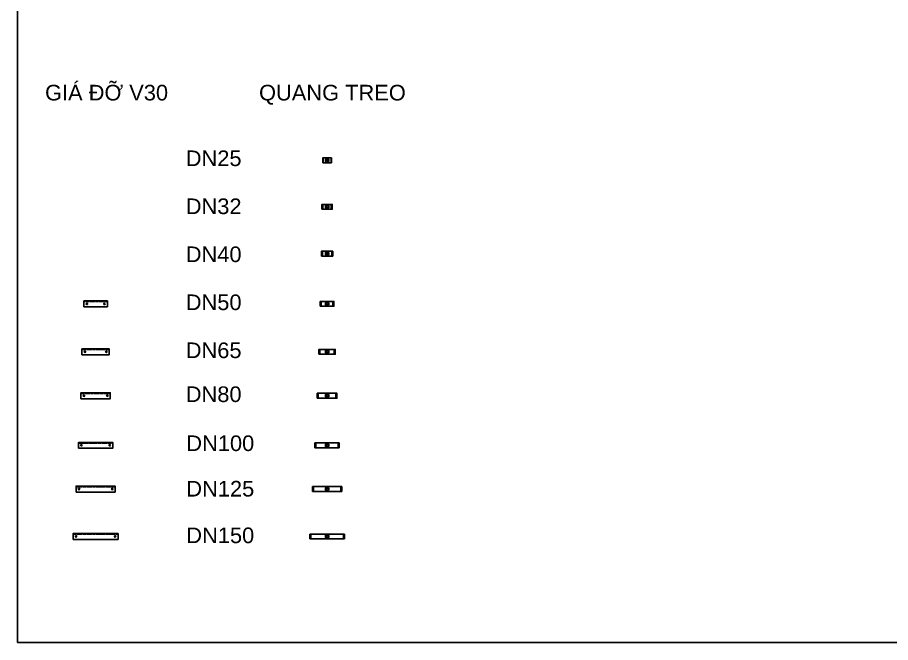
# Model space of a CAD drawing. Header units: millimetres. Extents: x 1218 to 72853, y -34712 to 16286.
# Drawn here: x 58011 to 62481, y 4975 to 8176 of the extents above; entities that cross this region are included whole.
import ezdxf
from ezdxf.enums import TextEntityAlignment as Align

# ---------------------------------------------------------------- set-up
doc = ezdxf.new("R2010")
doc.units = ezdxf.units.MM
doc.set_wipeout_variables(frame=1)
doc.linetypes.add('DASHED', pattern=[0.75, 0.5, -0.25])
doc.styles.get("Standard").update_dxf_attribs({"font": 'arial.ttf'})

# ---------------------------------------------------------------- blocks, each defined once
blk = doc.blocks.new('GIA DO-DN50 PCCC')
at = {"linetype": 'DASHED'}
blk.add_line((-60, 11.4), (60, 11.4), dxfattribs=at)
for p, q in [((-40.5, 0), (-49.5, 0)), ((-45, -4.5), (-45, 4.5)), ((40.5, 0), (49.5, 0)), ((45, -4.5), (45, 4.5))]:
    blk.add_line(p, q)
blk.add_lwpolyline([(-60, -15), (-60, 15), (60, 15), (60, -15)], close=True)
for centre in [(-45, 0), (45, 0)]:
    blk.add_circle(centre, 3.6)
blk = doc.blocks.new('GIA DO-DN65 PCCC')
at = {"linetype": 'DASHED'}
blk.add_line((-70, 11.4), (70, 11.4), dxfattribs=at)
for p, q in [((-50.5, 0), (-59.5, 0)), ((-55, -4.5), (-55, 4.5)), ((50.5, 0), (59.5, 0)), ((55, -4.5), (55, 4.5))]:
    blk.add_line(p, q)
blk.add_lwpolyline([(-70, -15), (-70, 15), (70, 15), (70, -15)], close=True)
for centre in [(-55, 0), (55, 0)]:
    blk.add_circle(centre, 3.6)
blk = doc.blocks.new('GIA DO-DN80 PCCC')
at = {"linetype": 'DASHED'}
blk.add_line((-75, 11.4), (75, 11.4), dxfattribs=at)
for p, q in [((-55.5, 0), (-64.5, 0)), ((-60, -4.5), (-60, 4.5)), ((55.5, 0), (64.5, 0)), ((60, -4.5), (60, 4.5))]:
    blk.add_line(p, q)
blk.add_lwpolyline([(-75, -15), (-75, 15), (75, 15), (75, -15)], close=True)
for centre in [(-60, 0), (60, 0)]:
    blk.add_circle(centre, 3.6)
blk = doc.blocks.new('GIA DO-DN100 PCCC')
at = {"linetype": 'DASHED'}
blk.add_line((-87.5, 11.4), (87.5, 11.4), dxfattribs=at)
for p, q in [((-68, 0), (-77, 0)), ((-72.5, -4.5), (-72.5, 4.5)), ((68, 0), (77, 0)), ((72.5, -4.5), (72.5, 4.5))]:
    blk.add_line(p, q)
blk.add_lwpolyline([(-87.5, -15), (-87.5, 15), (87.5, 15), (87.5, -15)], close=True)
for centre in [(-72.5, 0), (72.5, 0)]:
    blk.add_circle(centre, 3.6)
blk = doc.blocks.new('GIA DO-DN125 PCCC')
at = {"linetype": 'DASHED'}
blk.add_line((-100, 11.4), (100, 11.4), dxfattribs=at)
for p, q in [((-80.5, 0), (-89.5, 0)), ((-85, -4.5), (-85, 4.5)), ((80.5, 0), (89.5, 0)), ((85, -4.5), (85, 4.5))]:
    blk.add_line(p, q)
blk.add_lwpolyline([(-100, -15), (-100, 15), (100, 15), (100, -15)], close=True)
for centre in [(-85, 0), (85, 0)]:
    blk.add_circle(centre, 3.6)
blk = doc.blocks.new('GIA DO-DN150 PCCC')
at = {"linetype": 'DASHED'}
blk.add_line((-115, 11.4), (115, 11.4), dxfattribs=at)
for p, q in [((-95.5, 0), (-104.5, 0)), ((-100, -4.5), (-100, 4.5)), ((95.5, 0), (104.5, 0)), ((100, -4.5), (100, 4.5))]:
    blk.add_line(p, q)
blk.add_lwpolyline([(-115, -15), (-115, 15), (115, 15), (115, -15)], close=True)
for centre in [(-100, 0), (100, 0)]:
    blk.add_circle(centre, 3.6)
blk = doc.blocks.new('QUANG TREO-DN25 PCCC')
blk.add_wipeout([(12.5, -22), (-12.5, -22), (-12.5, 22), (12.5, 22)])
blk.add_lwpolyline([(12.5, -22), (-12.5, -22), (-12.5, 22), (12.5, 22)], close=True)
at = {"color": 8}
for points in [[(12.5, -20), (-12.5, -20), (-12.5, 20), (12.5, 20)], [(-9.9, 0), (-5, -8.6), (5, -8.6), (9.9, 0), (5, 8.6), (-5, 8.6)]]:
    blk.add_lwpolyline(points, close=True, dxfattribs=at)
blk.add_circle((0, 0), 8.6, dxfattribs=at)
at = {"linetype": 'Continuous'}
blk.add_circle((0, 0), 4.96, dxfattribs=at)
blk = doc.blocks.new('QUANG TREO-DN32 PCCC')
blk.add_wipeout([(12.5, -26.5), (-12.5, -26.5), (-12.5, 26.5), (12.5, 26.5)])
blk.add_lwpolyline([(12.5, -26.5), (-12.5, -26.5), (-12.5, 26.5), (12.5, 26.5)], close=True)
at = {"color": 8}
for points in [[(12.5, -21.5), (-12.5, -21.5), (-12.5, 21.5), (12.5, 21.5)], [(-9.9, 0), (-5, -8.6), (5, -8.6), (9.9, 0), (5, 8.6), (-5, 8.6)]]:
    blk.add_lwpolyline(points, close=True, dxfattribs=at)
blk.add_circle((0, 0), 8.6, dxfattribs=at)
at = {"linetype": 'Continuous'}
blk.add_circle((0, 0), 4.96, dxfattribs=at)
blk.add_wipeout([(12.5, -26.5), (-12.5, -26.5), (-12.5, 26.5), (12.5, 26.5)])
blk.add_lwpolyline([(12.5, -26.5), (-12.5, -26.5), (-12.5, 26.5), (12.5, 26.5)], close=True)
at = {"color": 8}
for points in [[(12.5, -21.5), (-12.5, -21.5), (-12.5, 21.5), (12.5, 21.5)], [(-9.9, 0), (-5, -8.6), (5, -8.6), (9.9, 0), (5, 8.6), (-5, 8.6)]]:
    blk.add_lwpolyline(points, close=True, dxfattribs=at)
blk.add_circle((0, 0), 8.6, dxfattribs=at)
at = {"linetype": 'Continuous'}
blk.add_circle((0, 0), 4.96, dxfattribs=at)
blk = doc.blocks.new('HTS-QUANGTREO-DN40')
blk.add_wipeout([(-29, -12.5), (-29, 12.5), (29, 12.5), (29, -12.5)])
blk.add_lwpolyline([(-29, -12.5), (-29, 12.5), (29, 12.5), (29, -12.5)], close=True)
at = {"color": 8}
for points in [[(-24, -12.5), (-24, 12.5), (24, 12.5), (24, -12.5)], [(0, 9.9), (-8.6, 5), (-8.6, -5), (0, -9.9), (8.6, -5), (8.6, 5)]]:
    blk.add_lwpolyline(points, close=True, dxfattribs=at)
blk.add_circle((0, 0), 8.6, dxfattribs=at)
at = {"linetype": 'Continuous'}
blk.add_circle((0, 0), 4.96, dxfattribs=at)
blk = doc.blocks.new('QUANG TREO-DN40 PCCC')
at = {"rotation": 90}
blk.add_blockref('HTS-QUANGTREO-DN40', (0, 0), dxfattribs=at)
blk.add_wipeout([(12.5, -29), (-12.5, -29), (-12.5, 29), (12.5, 29)])
blk.add_lwpolyline([(12.5, -29), (-12.5, -29), (-12.5, 29), (12.5, 29)], close=True)
at = {"color": 8}
for points in [[(12.5, -24), (-12.5, -24), (-12.5, 24), (12.5, 24)], [(-9.9, 0), (-5, -8.6), (5, -8.6), (9.9, 0), (5, 8.6), (-5, 8.6)]]:
    blk.add_lwpolyline(points, close=True, dxfattribs=at)
blk.add_circle((0, 0), 8.6, dxfattribs=at)
at = {"linetype": 'Continuous'}
blk.add_circle((0, 0), 4.96, dxfattribs=at)
blk = doc.blocks.new('QUANG TREO-DN50 PCCC')
blk.add_wipeout([(12.5, -35), (-12.5, -35), (-12.5, 35), (12.5, 35)])
blk.add_lwpolyline([(12.5, -35), (-12.5, -35), (-12.5, 35), (12.5, 35)], close=True)
at = {"color": 8}
for points in [[(12.5, -30), (-12.5, -30), (-12.5, 30), (12.5, 30)], [(-9.9, 0), (-5, -8.6), (5, -8.6), (9.9, 0), (5, 8.6), (-5, 8.6)]]:
    blk.add_lwpolyline(points, close=True, dxfattribs=at)
blk.add_circle((0, 0), 8.6, dxfattribs=at)
at = {"linetype": 'Continuous'}
blk.add_circle((0, 0), 4.96, dxfattribs=at)
blk = doc.blocks.new('QUANG TREO-DN65 PCCC')
blk.add_wipeout([(12.5, -41.5), (-12.5, -41.5), (-12.5, 41.5), (12.5, 41.5)])
blk.add_lwpolyline([(12.5, -41.5), (-12.5, -41.5), (-12.5, 41.5), (12.5, 41.5)], close=True)
at = {"color": 8}
for points in [[(12.5, -36.5), (-12.5, -36.5), (-12.5, 36.5), (12.5, 36.5)], [(-9.9, 0), (-5, -8.6), (5, -8.6), (9.9, 0), (5, 8.6), (-5, 8.6)]]:
    blk.add_lwpolyline(points, close=True, dxfattribs=at)
blk.add_circle((0, 0), 8.6, dxfattribs=at)
at = {"linetype": 'Continuous'}
blk.add_circle((0, 0), 4.96, dxfattribs=at)
blk = doc.blocks.new('QUANG TREO-DN80 PCCC')
blk.add_wipeout([(12.5, -50.5), (-12.5, -50.5), (-12.5, 50.5), (12.5, 50.5)])
blk.add_lwpolyline([(12.5, -50.5), (-12.5, -50.5), (-12.5, 50.5), (12.5, 50.5)], close=True)
at = {"color": 8}
for points in [[(12.5, -45.5), (-12.5, -45.5), (-12.5, 45.5), (12.5, 45.5)], [(-9.9, 0), (-5, -8.6), (5, -8.6), (9.9, 0), (5, 8.6), (-5, 8.6)]]:
    blk.add_lwpolyline(points, close=True, dxfattribs=at)
blk.add_circle((0, 0), 8.6, dxfattribs=at)
at = {"linetype": 'Continuous'}
blk.add_circle((0, 0), 4.96, dxfattribs=at)
blk = doc.blocks.new('QUANG TREO-DN100 PCCC')
for p, q in [((-12.5, -62), (-12.5, 62)), ((-12.5, 62), (12.5, 62)), ((-12.5, -62), (-12.5, 62)), ((-12.5, 62), (12.5, 62)), ((12.5, 62), (12.5, -62)), ((12.5, 62), (12.5, -62)), ((12.5, -62), (-12.5, -62)), ((12.5, -62), (-12.5, -62))]:
    blk.add_line(p, q)
at = {"color": 8}
for p, q in [((-12.5, -57), (-12.5, 57)), ((-12.5, 57), (12.5, 57)), ((12.5, 57), (12.5, -57)), ((12.5, -57), (-12.5, -57))]:
    blk.add_line(p, q, dxfattribs=at)
blk.add_lwpolyline([(-9.9, 0), (-5, -8.6), (5, -8.6), (9.9, 0), (5, 8.6), (-5, 8.6)], close=True, dxfattribs=at)
blk.add_circle((0, 0), 8.6, dxfattribs=at)
at = {"linetype": 'Continuous'}
blk.add_circle((0, 0), 4.96, dxfattribs=at)
blk = doc.blocks.new('QUANG TREO-DN125 PCCC')
for p, q in [((-12.5, -75), (-12.5, 75)), ((-12.5, 75), (12.5, 75)), ((-12.5, -75), (-12.5, 75)), ((-12.5, 75), (12.5, 75)), ((12.5, 75), (12.5, -75)), ((12.5, 75), (12.5, -75)), ((12.5, -75), (-12.5, -75)), ((12.5, -75), (-12.5, -75))]:
    blk.add_line(p, q)
at = {"color": 8}
for p, q in [((-12.5, -70), (-12.5, 70)), ((-12.5, 70), (12.5, 70)), ((12.5, 70), (12.5, -70)), ((12.5, -70), (-12.5, -70))]:
    blk.add_line(p, q, dxfattribs=at)
blk.add_lwpolyline([(-9.9, 0), (-5, -8.6), (5, -8.6), (9.9, 0), (5, 8.6), (-5, 8.6)], close=True, dxfattribs=at)
blk.add_circle((0, 0), 8.6, dxfattribs=at)
at = {"linetype": 'Continuous'}
blk.add_circle((0, 0), 4.96, dxfattribs=at)
blk = doc.blocks.new('QUANG TREO-DN150 PCCC')
for p, q in [((-12.5, -89), (-12.5, 89)), ((-12.5, 89), (12.5, 89)), ((-12.5, -89), (-12.5, 89)), ((-12.5, 89), (12.5, 89)), ((12.5, 89), (12.5, -89)), ((12.5, 89), (12.5, -89)), ((12.5, -89), (-12.5, -89)), ((12.5, -89), (-12.5, -89))]:
    blk.add_line(p, q)
at = {"color": 8}
for p, q in [((-12.5, -84), (-12.5, 84)), ((-12.5, 84), (12.5, 84)), ((12.5, 84), (12.5, -84)), ((12.5, -84), (-12.5, -84))]:
    blk.add_line(p, q, dxfattribs=at)
blk.add_lwpolyline([(-9.9, 0), (-5, -8.6), (5, -8.6), (9.9, 0), (5, 8.6), (-5, 8.6)], close=True, dxfattribs=at)
blk.add_circle((0, 0), 8.6, dxfattribs=at)
at = {"linetype": 'Continuous'}
blk.add_circle((0, 0), 4.96, dxfattribs=at)

msp = doc.modelspace()

# ---------------------------------------------------------------- linework, layer by layer
for p, q in [((58010.8, 14914.5), (58010.8, 4974.9)), ((58010.8, 4974.9), (72047, 4974.9))]:
    msp.add_line(p, q)

# ---------------------------------------------------------------- block references
at = {"rotation": 270}
for name, p in [('QUANG TREO-DN25 PCCC', (59596.1, 7444.3)), ('QUANG TREO-DN32 PCCC', (59596.1, 7206.2)), ('QUANG TREO-DN40 PCCC', (59596.1, 6966.2)), ('QUANG TREO-DN50 PCCC', (59596.1, 6709.3)), ('QUANG TREO-DN65 PCCC', (59596.1, 6463.7)), ('QUANG TREO-DN80 PCCC', (59596.1, 6238.6)), ('QUANG TREO-DN100 PCCC', (59596.1, 5985.1)), ('QUANG TREO-DN125 PCCC', (59596.1, 5760.7)), ('QUANG TREO-DN150 PCCC', (59596.1, 5518.2))]:
    msp.add_blockref(name, p, dxfattribs=at)
for name, p in [('GIA DO-DN50 PCCC', (58411, 6709.3)), ('GIA DO-DN65 PCCC', (58410.9, 6463.7)), ('GIA DO-DN80 PCCC', (58410.9, 6238.6)), ('GIA DO-DN100 PCCC', (58410.9, 5985.1)), ('GIA DO-DN125 PCCC', (58410.9, 5760.7)), ('GIA DO-DN150 PCCC', (58410.9, 5518.2))]:
    msp.add_blockref(name, p)

# ---------------------------------------------------------------- texts
at = {"color": 1, "ltscale": 500}
for s, p in [('GIÁ ĐỠ V30', (58151.9, 7750.8)), ('QUANG TREO', (59247.7, 7750.8))]:
    msp.add_text(s, height=80, rotation=360, dxfattribs=at).set_placement(p)
at = {"color": 2, "ltscale": 500}
for s, p in [('DN25', (59015.3, 7454.7)), ('DN32', (59015.3, 7208.9)), ('DN40', (59015.3, 6963.1)), ('DN50', (59015.3, 6717.3)), ('DN65', (59015.3, 6471.5)), ('DN80', (59015.3, 6246.5)), ('DN100', (59049.1, 5995.5)), ('DN125', (59049.1, 5762.6)), ('DN150', (59049.1, 5523.9))]:
    msp.add_text(s, height=80, rotation=360, dxfattribs=at).set_placement(p, align=Align.MIDDLE_CENTER)

doc.saveas('drawing.dxf')
